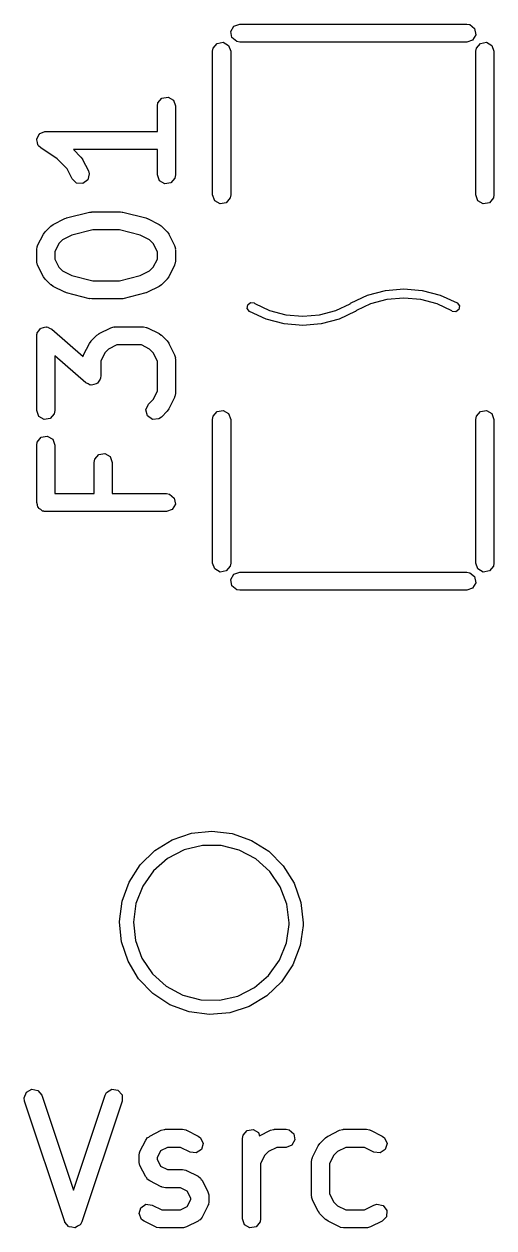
# Model space of a CAD drawing. Extents: x 59.1 to 151.1, y -119.5 to -80.2.
# Drawn here: x 59.45 to 63.34, y -96.53 to -86.56 of the extents above; entities that cross this region are included whole.
import ezdxf

# ---------------------------------------------------------------- set-up
doc = ezdxf.new("R2010")
doc.units = 0
doc.layers.add('BLACK', color=7, linetype='CONTINUOUS')

msp = doc.modelspace()

# ---------------------------------------------------------------- linework, layer by layer
at = {"layer": 'BLACK', "linetype": 'CONTINUOUS'}
for p, q in [((61.1878, -86.5725), (61.236, -86.555)), ((61.236, -86.555), (63.116, -86.555)), ((63.116, -86.555), (63.1417, -86.5595)), ((63.1417, -86.5595), (63.181, -86.5925)), ((61.1621, -86.617), (61.1878, -86.5725)), ((61.171, -86.6675), (61.1621, -86.617)), ((63.1899, -86.643), (63.1642, -86.6875)), ((63.181, -86.5925), (63.1899, -86.643)), ((61.011, -86.78), (61.0155, -86.7543)), ((61.0155, -86.7543), (61.0485, -86.715)), ((61.0485, -86.715), (61.099, -86.7061)), ((61.099, -86.7061), (61.1435, -86.7318)), ((61.1435, -86.7318), (61.161, -86.78)), ((61.2103, -86.7005), (61.171, -86.6675)), ((61.236, -86.705), (61.2103, -86.7005)), ((63.116, -86.705), (61.236, -86.705)), ((63.1642, -86.6875), (63.116, -86.705)), ((63.191, -86.78), (63.1955, -86.7543)), ((63.1955, -86.7543), (63.2285, -86.715)), ((63.2285, -86.715), (63.279, -86.7061)), ((63.279, -86.7061), (63.3235, -86.7318)), ((63.3235, -86.7318), (63.341, -86.78)), ((61.011, -87.97), (61.011, -86.78)), ((61.161, -86.78), (61.161, -87.97)), ((63.191, -87.97), (63.191, -86.78)), ((63.341, -86.78), (63.341, -87.97)), ((60.5534, -87.2333), (60.5579, -87.2077)), ((60.5534, -87.444), (60.5534, -87.2333)), ((60.5579, -87.2077), (60.5909, -87.1684)), ((60.5909, -87.1684), (60.6414, -87.1595)), ((60.6414, -87.1595), (60.6858, -87.1851)), ((60.6858, -87.1851), (60.7034, -87.2333)), ((60.7034, -87.2333), (60.7034, -87.8048)), ((59.5802, -87.4616), (59.6006, -87.4541)), ((59.6006, -87.4541), (59.6201, -87.4445)), ((59.6201, -87.4445), (59.6243, -87.4455)), ((59.6243, -87.4455), (59.6284, -87.444)), ((59.6284, -87.444), (60.5534, -87.444)), ((59.5535, -87.5142), (59.5553, -87.5103)), ((59.5596, -87.5351), (59.5535, -87.5142)), ((59.5545, -87.506), (59.5654, -87.4872)), ((59.5553, -87.5103), (59.5545, -87.506)), ((59.5634, -87.5565), (59.5596, -87.5351)), ((59.5667, -87.5593), (59.5634, -87.5565)), ((59.5654, -87.4872), (59.5741, -87.4672)), ((59.5741, -87.4672), (59.578, -87.4653)), ((59.578, -87.4653), (59.5802, -87.4616)), ((59.5679, -87.5635), (59.5667, -87.5593)), ((59.5868, -87.5815), (59.5679, -87.5635)), ((59.7235, -87.6726), (59.5868, -87.5815)), ((60.5534, -87.594), (59.8571, -87.594)), ((59.8571, -87.594), (59.9195, -87.6565)), ((59.9195, -87.6565), (59.9324, -87.6749)), ((60.5534, -87.8048), (60.5534, -87.594)), ((59.8048, -87.7539), (59.7235, -87.6726)), ((59.847, -87.8383), (59.8048, -87.7539)), ((59.9324, -87.6749), (59.9336, -87.676)), ((59.9336, -87.676), (59.9812, -87.7712)), ((59.8843, -87.8736), (59.847, -87.8383)), ((59.9767, -87.8461), (59.9355, -87.8766)), ((59.9886, -87.7962), (59.9767, -87.8461)), ((59.9812, -87.7712), (59.9886, -87.7962)), ((60.5709, -87.853), (60.5534, -87.8048)), ((60.6154, -87.8786), (60.5709, -87.853)), ((60.6989, -87.8304), (60.6659, -87.8697)), ((60.7034, -87.8048), (60.6989, -87.8304)), ((59.9355, -87.8766), (59.8843, -87.8736)), ((60.6659, -87.8697), (60.6154, -87.8786)), ((61.0285, -88.0182), (61.011, -87.97)), ((61.073, -88.0439), (61.0285, -88.0182)), ((61.1235, -88.035), (61.073, -88.0439)), ((61.1565, -87.9957), (61.1235, -88.035)), ((61.161, -87.97), (61.1565, -87.9957)), ((63.2085, -88.0182), (63.191, -87.97)), ((63.253, -88.0439), (63.2085, -88.0182)), ((63.3035, -88.035), (63.253, -88.0439)), ((63.3365, -87.9957), (63.3035, -88.035)), ((63.341, -87.97), (63.3365, -87.9957)), ((59.8007, -88.1606), (59.9911, -88.113)), ((59.9911, -88.113), (60.0061, -88.1119)), ((60.0061, -88.1119), (60.0093, -88.1107)), ((60.0093, -88.1107), (60.2474, -88.1107)), ((60.2474, -88.1107), (60.2622, -88.1133)), ((60.2622, -88.1133), (60.2656, -88.113)), ((60.2656, -88.113), (60.4561, -88.1606)), ((59.623, -88.2755), (59.6706, -88.2279)), ((59.6706, -88.2279), (59.689, -88.2151)), ((59.689, -88.2151), (59.6901, -88.2139)), ((59.6901, -88.2139), (59.7853, -88.1663)), ((59.7853, -88.1663), (59.7977, -88.1626)), ((59.7977, -88.1626), (59.8007, -88.1606)), ((60.4561, -88.1606), (60.4679, -88.1658)), ((60.4679, -88.1658), (60.4714, -88.1663)), ((60.4714, -88.1663), (60.5667, -88.2139)), ((60.5667, -88.2139), (60.5847, -88.2272)), ((60.5847, -88.2272), (60.5862, -88.2279)), ((60.5862, -88.2279), (60.6338, -88.2755)), ((59.5613, -88.3903), (59.6089, -88.295)), ((59.6089, -88.295), (59.6223, -88.277)), ((59.6223, -88.277), (59.623, -88.2755)), ((59.768, -88.3426), (59.7376, -88.373)), ((59.845, -88.3041), (59.768, -88.3426)), ((60.0186, -88.2607), (59.845, -88.3041)), ((60.2382, -88.2607), (60.0186, -88.2607)), ((60.4117, -88.3041), (60.2382, -88.2607)), ((60.4887, -88.3426), (60.4117, -88.3041)), ((60.5191, -88.373), (60.4887, -88.3426)), ((60.6338, -88.2755), (60.6467, -88.2939)), ((60.6467, -88.2939), (60.6478, -88.295)), ((60.6478, -88.295), (60.6955, -88.3903)), ((59.5534, -88.4238), (59.5579, -88.3982)), ((59.5534, -88.519), (59.5534, -88.4238)), ((59.5579, -88.3982), (59.5608, -88.3947)), ((59.5608, -88.3947), (59.5613, -88.3903)), ((59.7376, -88.373), (59.7034, -88.4415)), ((59.7034, -88.4415), (59.7034, -88.5013)), ((60.5534, -88.4415), (60.5191, -88.373)), ((60.5534, -88.5013), (60.5534, -88.4415)), ((60.6955, -88.3903), (60.7029, -88.4152)), ((60.7029, -88.4152), (60.7018, -88.4196)), ((60.7018, -88.4196), (60.7034, -88.4238)), ((60.7034, -88.4238), (60.7034, -88.519)), ((59.5549, -88.5233), (59.5534, -88.519)), ((59.5539, -88.5276), (59.5549, -88.5233)), ((59.5613, -88.5526), (59.5539, -88.5276)), ((59.6089, -88.6478), (59.5613, -88.5526)), ((59.7034, -88.5013), (59.7376, -88.5699)), ((60.5191, -88.5699), (60.5534, -88.5013)), ((60.6955, -88.5526), (60.6478, -88.6478)), ((60.696, -88.5481), (60.6955, -88.5526)), ((60.6989, -88.5447), (60.696, -88.5481)), ((60.7034, -88.519), (60.6989, -88.5447)), ((59.6101, -88.649), (59.6089, -88.6478)), ((59.623, -88.6673), (59.6101, -88.649)), ((59.7376, -88.5699), (59.768, -88.6003)), ((59.768, -88.6003), (59.845, -88.6388)), ((59.845, -88.6388), (60.0186, -88.6821)), ((60.2382, -88.6821), (60.4117, -88.6388)), ((60.4117, -88.6388), (60.4887, -88.6003)), ((60.4887, -88.6003), (60.5191, -88.5699)), ((60.6478, -88.6478), (60.6345, -88.6658)), ((59.6706, -88.7149), (59.623, -88.6673)), ((59.6721, -88.7156), (59.6706, -88.7149)), ((59.6901, -88.729), (59.6721, -88.7156)), ((59.7853, -88.7766), (59.6901, -88.729)), ((60.0186, -88.6821), (60.2382, -88.6821)), ((60.5667, -88.729), (60.4714, -88.7766)), ((60.5678, -88.7278), (60.5667, -88.729)), ((60.5862, -88.7149), (60.5678, -88.7278)), ((60.6338, -88.6673), (60.5862, -88.7149)), ((60.6345, -88.6658), (60.6338, -88.6673)), ((62.4415, -88.7614), (62.5947, -88.7478)), ((62.5947, -88.7478), (62.7479, -88.761)), ((59.7888, -88.777), (59.7853, -88.7766)), ((59.8007, -88.7823), (59.7888, -88.777)), ((59.9911, -88.8299), (59.8007, -88.7823)), ((59.9946, -88.8295), (59.9911, -88.8299)), ((60.0093, -88.8321), (59.9946, -88.8295)), ((60.2474, -88.8321), (60.0093, -88.8321)), ((60.2507, -88.831), (60.2474, -88.8321)), ((60.2656, -88.8299), (60.2507, -88.831)), ((60.4561, -88.7823), (60.2656, -88.8299)), ((60.459, -88.7803), (60.4561, -88.7823)), ((60.4714, -88.7766), (60.459, -88.7803)), ((62.1596, -88.8639), (62.293, -88.8015)), ((62.293, -88.8015), (62.4415, -88.7614)), ((62.455, -88.8372), (62.3194, -88.8737)), ((62.5948, -88.8247), (62.455, -88.8372)), ((62.7346, -88.8368), (62.5948, -88.8247)), ((62.8703, -88.8729), (62.7346, -88.8368)), ((62.7479, -88.761), (62.8965, -88.8005)), ((62.8965, -88.8005), (63.0359, -88.8653)), ((61.2974, -88.9104), (61.3013, -88.8801)), ((61.3161, -88.9347), (61.2974, -88.9104)), ((61.3013, -88.8801), (61.3256, -88.8614)), ((61.4555, -88.9995), (61.3161, -88.9347)), ((61.3161, -88.9347), (61.3161, -88.9347)), ((61.3161, -88.9347), (61.3161, -88.9347)), ((61.3256, -88.8614), (61.3559, -88.8653)), ((61.3559, -88.8653), (61.36, -88.8706)), ((61.36, -88.8706), (61.4817, -88.9271)), ((61.4817, -88.9271), (61.6174, -88.9632)), ((61.897, -88.9628), (62.0326, -88.9263)), ((62.0326, -88.9263), (62.1503, -88.8712)), ((62.1924, -88.9361), (62.059, -88.9985)), ((62.1503, -88.8712), (62.1537, -88.8667)), ((62.1537, -88.8667), (62.1576, -88.8649)), ((62.1576, -88.8649), (62.1581, -88.8641)), ((62.1581, -88.8641), (62.1596, -88.8639)), ((62.1939, -88.9359), (62.1924, -88.9361)), ((62.1944, -88.9351), (62.1939, -88.9359)), ((62.1983, -88.9333), (62.1944, -88.9351)), ((62.2017, -88.9288), (62.1983, -88.9333)), ((62.3194, -88.8737), (62.2017, -88.9288)), ((62.992, -88.9294), (62.8703, -88.8729)), ((62.9961, -88.9347), (62.992, -88.9294)), ((63.0264, -88.9386), (62.9961, -88.9347)), ((63.0507, -88.9199), (63.0264, -88.9386)), ((63.0359, -88.8653), (63.0359, -88.8653)), ((63.0359, -88.8653), (63.0359, -88.8653)), ((63.0359, -88.8653), (63.0546, -88.8896)), ((63.0546, -88.8896), (63.0507, -88.9199)), ((61.6041, -89.039), (61.4555, -88.9995)), ((61.7573, -89.0522), (61.6041, -89.039)), ((61.6174, -88.9632), (61.7572, -88.9753)), ((61.7572, -88.9753), (61.897, -88.9628)), ((61.9105, -89.0386), (61.7573, -89.0522)), ((62.059, -88.9985), (61.9105, -89.0386)), ((59.5534, -89.1381), (59.5553, -89.127)), ((59.5534, -89.7571), (59.5534, -89.1381)), ((59.5548, -89.1235), (59.5564, -89.1209)), ((59.5553, -89.127), (59.5548, -89.1235)), ((59.5564, -89.1209), (59.5579, -89.1124)), ((59.5579, -89.1124), (59.5709, -89.097)), ((59.5709, -89.097), (59.5814, -89.0797)), ((59.5814, -89.0797), (59.587, -89.0777)), ((59.587, -89.0777), (59.5909, -89.0731)), ((59.5909, -89.0731), (59.6108, -89.0696)), ((59.6108, -89.0696), (59.6299, -89.0631)), ((59.6299, -89.0631), (59.6355, -89.0653)), ((59.6355, -89.0653), (59.6414, -89.0642)), ((59.6414, -89.0642), (59.6589, -89.0743)), ((59.6589, -89.0743), (59.6778, -89.0817)), ((59.6778, -89.0817), (59.9378, -89.3091)), ((60.0039, -89.1803), (60.0515, -89.1327)), ((60.0515, -89.1327), (60.0699, -89.1198)), ((60.0699, -89.1198), (60.071, -89.1186)), ((60.071, -89.1186), (60.1663, -89.071)), ((60.1663, -89.071), (60.1912, -89.0636)), ((60.1912, -89.0636), (60.1956, -89.0646)), ((60.1956, -89.0646), (60.1998, -89.0631)), ((60.1998, -89.0631), (60.4379, -89.0631)), ((60.4379, -89.0631), (60.4636, -89.0676)), ((60.4636, -89.0676), (60.467, -89.0705)), ((60.467, -89.0705), (60.4714, -89.071)), ((60.4714, -89.071), (60.5667, -89.1186)), ((60.5667, -89.1186), (60.5847, -89.132)), ((60.5847, -89.132), (60.5862, -89.1327)), ((60.5862, -89.1327), (60.6338, -89.1803)), ((59.9423, -89.295), (59.9899, -89.1998)), ((59.9899, -89.1998), (60.0032, -89.1818)), ((60.0032, -89.1818), (60.0039, -89.1803)), ((60.149, -89.2474), (60.1186, -89.2778)), ((60.2175, -89.2131), (60.149, -89.2474)), ((60.4202, -89.2131), (60.2175, -89.2131)), ((60.4887, -89.2474), (60.4202, -89.2131)), ((60.5191, -89.2778), (60.4887, -89.2474)), ((60.6338, -89.1803), (60.6467, -89.1987)), ((60.6467, -89.1987), (60.6478, -89.1998)), ((60.6478, -89.1998), (60.6955, -89.295)), ((59.9599, -89.5279), (59.7034, -89.3034)), ((59.7034, -89.3034), (59.7034, -89.7571)), ((59.9378, -89.3091), (59.9389, -89.3029)), ((59.9389, -89.3029), (59.9417, -89.2995)), ((59.9417, -89.2995), (59.9423, -89.295)), ((60.1186, -89.2778), (60.0843, -89.3463)), ((60.0843, -89.3463), (60.0843, -89.4714)), ((60.5534, -89.3463), (60.5191, -89.2778)), ((60.5534, -89.5966), (60.5534, -89.3463)), ((60.6955, -89.295), (60.7029, -89.32)), ((60.7029, -89.32), (60.7018, -89.3244)), ((60.7018, -89.3244), (60.7034, -89.3286)), ((60.7034, -89.3286), (60.7034, -89.6143)), ((59.9788, -89.5352), (59.9599, -89.5279)), ((59.9963, -89.5453), (59.9788, -89.5352)), ((60.0022, -89.5442), (59.9963, -89.5453)), ((60.0078, -89.5464), (60.0022, -89.5442)), ((60.0269, -89.5399), (60.0078, -89.5464)), ((60.0468, -89.5364), (60.0269, -89.5399)), ((60.0507, -89.5318), (60.0468, -89.5364)), ((60.0563, -89.5299), (60.0507, -89.5318)), ((60.0668, -89.5126), (60.0563, -89.5299)), ((60.0798, -89.4971), (60.0668, -89.5126)), ((60.0813, -89.4886), (60.0798, -89.4971)), ((60.0829, -89.486), (60.0813, -89.4886)), ((60.0843, -89.4714), (60.0824, -89.4825)), ((60.0824, -89.4825), (60.0829, -89.486)), ((60.5191, -89.6651), (60.5534, -89.5966)), ((60.6955, -89.6478), (60.6478, -89.7431)), ((60.696, -89.6434), (60.6955, -89.6478)), ((60.6989, -89.6399), (60.696, -89.6434)), ((60.7034, -89.6143), (60.6989, -89.6399)), ((60.4584, -89.7506), (60.4801, -89.7041)), ((60.4717, -89.8002), (60.4584, -89.7506)), ((60.4801, -89.7041), (60.5191, -89.6651)), ((60.6478, -89.7431), (60.6345, -89.7611)), ((59.5709, -89.8054), (59.5534, -89.7571)), ((59.6154, -89.831), (59.5709, -89.8054)), ((59.6659, -89.8221), (59.6154, -89.831)), ((59.6989, -89.7828), (59.6659, -89.8221)), ((59.7034, -89.7571), (59.6989, -89.7828)), ((60.5137, -89.8296), (60.4717, -89.8002)), ((60.5648, -89.8251), (60.5137, -89.8296)), ((60.5862, -89.8102), (60.5648, -89.8251)), ((60.6338, -89.7626), (60.5862, -89.8102)), ((60.6345, -89.7611), (60.6338, -89.7626)), ((61.011, -89.83), (61.0155, -89.8043)), ((61.011, -91.02), (61.011, -89.83)), ((61.0155, -89.8043), (61.0485, -89.765)), ((61.0485, -89.765), (61.099, -89.7561)), ((61.099, -89.7561), (61.1435, -89.7818)), ((61.1435, -89.7818), (61.161, -89.83)), ((61.161, -89.83), (61.161, -91.02)), ((63.191, -89.83), (63.1955, -89.8043)), ((63.191, -91.02), (63.191, -89.83)), ((63.1955, -89.8043), (63.2285, -89.765)), ((63.2285, -89.765), (63.279, -89.7561)), ((63.279, -89.7561), (63.3235, -89.7818)), ((63.3235, -89.7818), (63.341, -89.83)), ((63.341, -89.83), (63.341, -91.02)), ((59.5534, -90.0429), (59.5579, -90.0172)), ((59.5534, -90.519), (59.5534, -90.0429)), ((59.5579, -90.0172), (59.5909, -89.9779)), ((59.5909, -89.9779), (59.6414, -89.969)), ((59.6414, -89.969), (59.6858, -89.9946)), ((59.6858, -89.9946), (59.7034, -90.0429)), ((59.7034, -90.0429), (59.7034, -90.444)), ((60.0341, -90.1601), (60.0671, -90.1208)), ((60.0671, -90.1208), (60.1176, -90.1119)), ((60.1176, -90.1119), (60.162, -90.1375)), ((60.162, -90.1375), (60.1796, -90.1857)), ((60.0296, -90.1857), (60.0341, -90.1601)), ((60.0296, -90.444), (60.0296, -90.1857)), ((60.1796, -90.1857), (60.1796, -90.444)), ((59.7034, -90.444), (60.0296, -90.444)), ((60.1796, -90.444), (60.6284, -90.444)), ((60.6284, -90.444), (60.654, -90.4486)), ((60.654, -90.4486), (60.6933, -90.4815)), ((59.56, -90.5374), (59.5534, -90.519)), ((59.5634, -90.5565), (59.56, -90.5374)), ((60.7022, -90.5321), (60.6766, -90.5765)), ((60.6933, -90.4815), (60.7022, -90.5321)), ((59.5686, -90.5609), (59.5634, -90.5565)), ((59.5709, -90.5673), (59.5686, -90.5609)), ((59.5878, -90.577), (59.5709, -90.5673)), ((59.6027, -90.5895), (59.5878, -90.577)), ((59.6125, -90.5912), (59.6027, -90.5895)), ((59.6154, -90.5929), (59.6125, -90.5912)), ((59.6186, -90.5923), (59.6154, -90.5929)), ((59.6284, -90.594), (59.6186, -90.5923)), ((60.6284, -90.594), (59.6284, -90.594)), ((60.6766, -90.5765), (60.6284, -90.594)), ((61.0285, -91.0682), (61.011, -91.02)), ((61.1565, -91.0457), (61.1235, -91.085)), ((61.161, -91.02), (61.1565, -91.0457)), ((63.2085, -91.0682), (63.191, -91.02)), ((63.3365, -91.0457), (63.3035, -91.085)), ((63.341, -91.02), (63.3365, -91.0457)), ((61.073, -91.0939), (61.0285, -91.0682)), ((61.1235, -91.085), (61.073, -91.0939)), ((61.1621, -91.157), (61.1878, -91.1125)), ((61.1878, -91.1125), (61.236, -91.095)), ((61.236, -91.095), (63.116, -91.095)), ((63.116, -91.095), (63.1417, -91.0995)), ((63.1417, -91.0995), (63.181, -91.1325)), ((63.181, -91.1325), (63.1899, -91.183)), ((63.253, -91.0939), (63.2085, -91.0682)), ((63.3035, -91.085), (63.253, -91.0939)), ((61.171, -91.2075), (61.1621, -91.157)), ((61.2103, -91.2405), (61.171, -91.2075)), ((61.236, -91.245), (61.2103, -91.2405)), ((63.116, -91.245), (61.236, -91.245)), ((63.1642, -91.2275), (63.116, -91.245)), ((63.1899, -91.183), (63.1642, -91.2275)), ((60.8368, -93.2577), (61.0053, -93.24)), ((61.0053, -93.24), (61.1735, -93.2601)), ((60.5321, -93.4011), (60.6764, -93.3123)), ((60.6764, -93.3123), (60.8368, -93.2577)), ((61.1735, -93.2601), (61.3332, -93.3169)), ((61.3332, -93.3169), (61.4762, -93.4077)), ((60.411, -93.5197), (60.5321, -93.4011)), ((60.7753, -93.3957), (60.6376, -93.4668)), ((60.9259, -93.3596), (60.7753, -93.3957)), ((61.0808, -93.3604), (60.9259, -93.3596)), ((61.231, -93.3981), (61.0808, -93.3604)), ((61.3679, -93.4706), (61.231, -93.3981)), ((61.4762, -93.4077), (61.5956, -93.5279)), ((60.3193, -93.6621), (60.411, -93.5197)), ((60.6376, -93.4668), (60.5209, -93.5686)), ((61.4836, -93.5737), (61.3679, -93.4706)), ((61.5956, -93.5279), (61.6854, -93.6716)), ((60.5209, -93.5686), (60.4318, -93.6953)), ((61.5713, -93.7013), (61.4836, -93.5737)), ((60.2613, -93.8213), (60.3193, -93.6621)), ((60.4318, -93.6953), (60.3756, -93.8397)), ((61.6261, -93.8462), (61.5713, -93.7013)), ((61.6854, -93.6716), (61.7411, -93.8316)), ((60.2401, -93.9894), (60.2613, -93.8213)), ((60.3756, -93.8397), (60.3553, -93.9932)), ((61.7411, -93.8316), (61.76, -94)), ((61.6447, -94), (61.6261, -93.8462)), ((60.2405, -93.9932), (60.2401, -93.9894)), ((60.2566, -94.158), (60.2405, -93.9932)), ((60.3553, -93.9932), (60.3723, -94.1472)), ((61.6227, -94.1669), (61.6446, -94.0135)), ((61.6446, -94.0135), (61.6447, -94)), ((61.7597, -94.0212), (61.7361, -94.189)), ((61.76, -94), (61.7597, -94.0212)), ((60.3101, -94.3188), (60.2566, -94.158)), ((60.3723, -94.1472), (60.4256, -94.2927)), ((61.565, -94.3106), (61.6227, -94.1669)), ((61.7361, -94.189), (61.676, -94.3474)), ((60.3979, -94.4637), (60.3101, -94.3188)), ((60.4256, -94.2927), (60.512, -94.4213)), ((61.4746, -94.4364), (61.565, -94.3106)), ((60.512, -94.4213), (60.6265, -94.5255)), ((61.3568, -94.537), (61.4746, -94.4364)), ((61.676, -94.3474), (61.5822, -94.4885)), ((60.5156, -94.5856), (60.3979, -94.4637)), ((60.6265, -94.5255), (60.7627, -94.5994)), ((61.2184, -94.6066), (61.3568, -94.537)), ((61.5822, -94.4885), (61.4595, -94.6054)), ((60.6573, -94.6784), (60.5156, -94.5856)), ((60.7627, -94.5994), (60.9125, -94.6387)), ((61.0674, -94.6412), (61.2184, -94.6066)), ((61.4595, -94.6054), (61.314, -94.6921)), ((60.8161, -94.7374), (60.6573, -94.6784)), ((60.9841, -94.7598), (60.8161, -94.7374)), ((60.9125, -94.6387), (61.0674, -94.6412)), ((61.314, -94.6921), (61.1528, -94.7445)), ((61.1528, -94.7445), (60.9841, -94.7598)), ((59.4488, -95.4503), (59.4677, -95.4026)), ((59.4677, -95.4026), (59.5128, -95.3782)), ((59.5128, -95.3782), (59.5631, -95.3885)), ((59.5631, -95.3885), (59.595, -95.4287)), ((59.595, -95.4287), (59.8571, -96.2152)), ((59.8571, -96.2152), (60.1193, -95.4287)), ((60.1193, -95.4287), (60.1317, -95.4058)), ((60.1317, -95.4058), (60.1754, -95.3789)), ((60.1754, -95.3789), (60.2262, -95.3864)), ((60.2262, -95.3864), (60.2602, -95.4248)), ((60.2602, -95.4248), (60.2616, -95.4761)), ((59.4527, -95.4761), (59.4488, -95.4503)), ((59.786, -96.4761), (59.4527, -95.4761)), ((60.2616, -95.4761), (59.9283, -96.4761)), ((60.4903, -95.7663), (60.5855, -95.7186)), ((60.5855, -95.7186), (60.6105, -95.7112)), ((60.6105, -95.7112), (60.6148, -95.7122)), ((60.6148, -95.7122), (60.619, -95.7107)), ((60.619, -95.7107), (60.7619, -95.7107)), ((60.7619, -95.7107), (60.7876, -95.7152)), ((60.7876, -95.7152), (60.791, -95.7181)), ((60.791, -95.7181), (60.7954, -95.7186)), ((60.7954, -95.7186), (60.8907, -95.7663)), ((61.2629, -95.7601), (61.2958, -95.7208)), ((61.2958, -95.7208), (61.3464, -95.7119)), ((61.3464, -95.7119), (61.3908, -95.7375)), ((61.4003, -95.7636), (61.4903, -95.7186)), ((61.4903, -95.7186), (61.5152, -95.7112)), ((61.5152, -95.7112), (61.5196, -95.7122)), ((61.5196, -95.7122), (61.5238, -95.7107)), ((61.5238, -95.7107), (61.619, -95.7107)), ((61.619, -95.7107), (61.6447, -95.7152)), ((61.6447, -95.7152), (61.684, -95.7482)), ((61.9665, -95.7663), (62.0617, -95.7186)), ((62.0617, -95.7186), (62.0867, -95.7112)), ((62.0867, -95.7112), (62.091, -95.7122)), ((62.091, -95.7122), (62.0952, -95.7107)), ((62.0952, -95.7107), (62.2857, -95.7107)), ((62.2857, -95.7107), (62.3114, -95.7152)), ((62.3114, -95.7152), (62.3148, -95.7181)), ((62.3148, -95.7181), (62.3193, -95.7186)), ((62.3193, -95.7186), (62.4145, -95.7663)), ((60.4091, -95.895), (60.4567, -95.7998)), ((60.4567, -95.7998), (60.4722, -95.7789)), ((60.4722, -95.7789), (60.4825, -95.7744)), ((60.4825, -95.7744), (60.4903, -95.7663)), ((60.8907, -95.7663), (60.9116, -95.7818)), ((60.9116, -95.7818), (60.932, -95.8288)), ((60.932, -95.8288), (60.9174, -95.878)), ((61.2583, -95.7857), (61.2629, -95.7601)), ((61.2583, -96.4524), (61.2583, -95.7857)), ((61.3908, -95.7375), (61.4003, -95.7636)), ((61.6929, -95.7987), (61.6673, -95.8432)), ((61.684, -95.7482), (61.6929, -95.7987)), ((61.8853, -95.8474), (61.8987, -95.8294)), ((61.8987, -95.8294), (61.8993, -95.8279)), ((61.8993, -95.8279), (61.947, -95.7803)), ((61.947, -95.7803), (61.9653, -95.7674)), ((61.9653, -95.7674), (61.9665, -95.7663)), ((62.4145, -95.7663), (62.4354, -95.7818)), ((62.4354, -95.7818), (62.4558, -95.8288)), ((62.4558, -95.8288), (62.4412, -95.878)), ((60.4012, -95.9286), (60.4057, -95.9029)), ((60.4012, -95.9762), (60.4012, -95.9286)), ((60.4057, -95.9029), (60.4086, -95.8995)), ((60.4086, -95.8995), (60.4091, -95.895)), ((60.5797, -95.8892), (60.5512, -95.9463)), ((60.6368, -95.8607), (60.5797, -95.8892)), ((60.7442, -95.8607), (60.6368, -95.8607)), ((60.8236, -95.9004), (60.7442, -95.8607)), ((60.8746, -95.9063), (60.8236, -95.9004)), ((60.9174, -95.878), (60.8746, -95.9063)), ((61.4426, -95.9254), (61.4083, -95.9939)), ((61.473, -95.895), (61.4426, -95.9254)), ((61.5415, -95.8607), (61.473, -95.895)), ((61.619, -95.8607), (61.5415, -95.8607)), ((61.6673, -95.8432), (61.619, -95.8607)), ((61.8377, -95.9426), (61.8853, -95.8474)), ((62.014, -95.9254), (61.9798, -95.9939)), ((62.0444, -95.895), (62.014, -95.9254)), ((62.1129, -95.8607), (62.0444, -95.895)), ((62.268, -95.8607), (62.1129, -95.8607)), ((62.3474, -95.9004), (62.268, -95.8607)), ((62.3984, -95.9063), (62.3474, -95.9004)), ((62.4412, -95.878), (62.3984, -95.9063)), ((60.4027, -95.9804), (60.4012, -95.9762)), ((60.4017, -95.9848), (60.4027, -95.9804)), ((60.4091, -96.0097), (60.4017, -95.9848)), ((60.4567, -96.105), (60.4091, -96.0097)), ((60.5512, -95.9463), (60.5512, -95.9585)), ((60.5512, -95.9585), (60.5797, -96.0155)), ((60.5797, -96.0155), (60.6368, -96.044)), ((61.4083, -95.9939), (61.4083, -96.4524)), ((61.8298, -95.9762), (61.8343, -95.9505)), ((61.8298, -96.2619), (61.8298, -95.9762)), ((61.8343, -95.9505), (61.8372, -95.9471)), ((61.8372, -95.9471), (61.8377, -95.9426)), ((61.9798, -95.9939), (61.9798, -96.2442)), ((60.4649, -96.1127), (60.4567, -96.105)), ((60.4693, -96.123), (60.4649, -96.1127)), ((60.4903, -96.1385), (60.4693, -96.123)), ((60.6368, -96.044), (60.7619, -96.044)), ((60.7619, -96.044), (60.7876, -96.0486)), ((60.7876, -96.0486), (60.791, -96.0515)), ((60.791, -96.0515), (60.7954, -96.052)), ((60.7954, -96.052), (60.8907, -96.0996)), ((60.8907, -96.0996), (60.9116, -96.1151)), ((60.9116, -96.1151), (60.9161, -96.1254)), ((60.9161, -96.1254), (60.9242, -96.1331)), ((60.9242, -96.1331), (60.9718, -96.2284)), ((60.5855, -96.1861), (60.4903, -96.1385)), ((60.59, -96.1866), (60.5855, -96.1861)), ((60.5934, -96.1895), (60.59, -96.1866)), ((60.619, -96.194), (60.5934, -96.1895)), ((60.7442, -96.194), (60.619, -96.194)), ((60.8012, -96.2226), (60.7442, -96.194)), ((60.8298, -96.2796), (60.8012, -96.2226)), ((60.9718, -96.2284), (60.9793, -96.2533)), ((60.416, -96.3601), (60.4588, -96.3318)), ((60.4588, -96.3318), (60.5097, -96.3377)), ((60.8012, -96.3489), (60.8298, -96.2918)), ((60.8298, -96.2918), (60.8298, -96.2796)), ((60.9798, -96.3095), (60.9752, -96.3352)), ((60.9793, -96.2533), (60.9782, -96.2577)), ((60.9782, -96.2577), (60.9798, -96.2619)), ((60.9798, -96.2619), (60.9798, -96.3095)), ((61.8313, -96.2661), (61.8298, -96.2619)), ((61.8303, -96.2705), (61.8313, -96.2661)), ((61.8377, -96.2954), (61.8303, -96.2705)), ((61.8853, -96.3907), (61.8377, -96.2954)), ((61.9798, -96.2442), (62.014, -96.3127)), ((62.014, -96.3127), (62.0444, -96.3431)), ((62.3474, -96.3377), (62.3724, -96.3303)), ((62.3724, -96.3303), (62.4223, -96.3422)), ((60.4013, -96.4093), (60.416, -96.3601)), ((60.4217, -96.4563), (60.4013, -96.4093)), ((60.5097, -96.3377), (60.5891, -96.3774)), ((60.5891, -96.3774), (60.7442, -96.3774)), ((60.7442, -96.3774), (60.8012, -96.3489)), ((60.9718, -96.3431), (60.9242, -96.4383)), ((60.9724, -96.3386), (60.9718, -96.3431)), ((60.9752, -96.3352), (60.9724, -96.3386)), ((61.8865, -96.3918), (61.8853, -96.3907)), ((61.8993, -96.4102), (61.8865, -96.3918)), ((61.947, -96.4578), (61.8993, -96.4102)), ((62.0444, -96.3431), (62.1129, -96.3774)), ((62.1129, -96.3774), (62.268, -96.3774)), ((62.268, -96.3774), (62.3474, -96.3377)), ((62.4223, -96.3422), (62.4528, -96.3834)), ((62.4528, -96.3834), (62.4498, -96.4346)), ((59.7873, -96.4778), (59.786, -96.4761)), ((59.7874, -96.4799), (59.7873, -96.4778)), ((59.8031, -96.4977), (59.7874, -96.4799)), ((59.8179, -96.5163), (59.8031, -96.4977)), ((59.82, -96.5167), (59.8179, -96.5163)), ((59.8214, -96.5183), (59.82, -96.5167)), ((59.8449, -96.5218), (59.8214, -96.5183)), ((59.8681, -96.5266), (59.8449, -96.5218)), ((59.87, -96.5255), (59.8681, -96.5266)), ((59.8722, -96.5259), (59.87, -96.5255)), ((59.8924, -96.5134), (59.8722, -96.5259)), ((59.9133, -96.5021), (59.8924, -96.5134)), ((59.9141, -96.5001), (59.9133, -96.5021)), ((59.9159, -96.499), (59.9141, -96.5001)), ((59.9283, -96.4761), (59.9159, -96.499)), ((60.4426, -96.4718), (60.4217, -96.4563)), ((60.5379, -96.5195), (60.4426, -96.4718)), ((60.5423, -96.52), (60.5379, -96.5195)), ((60.5458, -96.5229), (60.5423, -96.52)), ((60.5714, -96.5274), (60.5458, -96.5229)), ((60.7619, -96.5274), (60.5714, -96.5274)), ((60.7661, -96.5258), (60.7619, -96.5274)), ((60.7705, -96.5269), (60.7661, -96.5258)), ((60.7954, -96.5195), (60.7705, -96.5269)), ((60.8907, -96.4718), (60.7954, -96.5195)), ((60.8984, -96.4637), (60.8907, -96.4718)), ((60.9087, -96.4592), (60.8984, -96.4637)), ((60.9242, -96.4383), (60.9087, -96.4592)), ((61.2759, -96.5006), (61.2583, -96.4524)), ((61.3203, -96.5262), (61.2759, -96.5006)), ((61.3708, -96.5173), (61.3203, -96.5262)), ((61.4038, -96.478), (61.3708, -96.5173)), ((61.4083, -96.4524), (61.4038, -96.478)), ((61.9484, -96.4585), (61.947, -96.4578)), ((61.9665, -96.4718), (61.9484, -96.4585)), ((62.0617, -96.5195), (61.9665, -96.4718)), ((62.0662, -96.52), (62.0617, -96.5195)), ((62.0696, -96.5229), (62.0662, -96.52)), ((62.0952, -96.5274), (62.0696, -96.5229)), ((62.2857, -96.5274), (62.0952, -96.5274)), ((62.2899, -96.5258), (62.2857, -96.5274)), ((62.2943, -96.5269), (62.2899, -96.5258)), ((62.3193, -96.5195), (62.2943, -96.5269)), ((62.4145, -96.4718), (62.3193, -96.5195)), ((62.4498, -96.4346), (62.4145, -96.4718))]:
    msp.add_line(p, q, dxfattribs=at)

doc.saveas('drawing.dxf')
